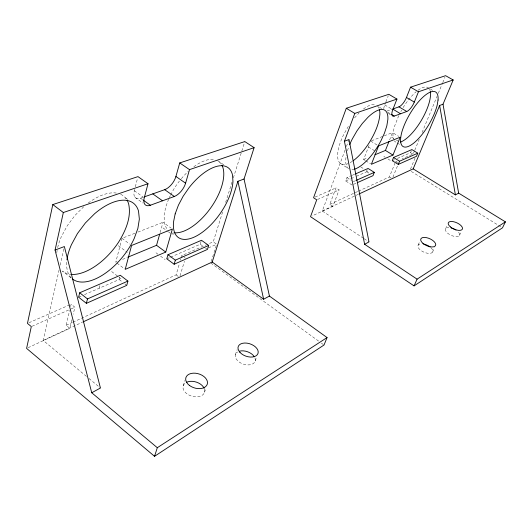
<?xml version="1.0" encoding="UTF-8"?>
<svg xmlns="http://www.w3.org/2000/svg" width="532" height="532" viewBox="0 0 532 532"><rect width="100%" height="100%" fill="white"/><g stroke="black" fill="none" stroke-linecap="round" stroke-linejoin="round"><path stroke-width="0.4" stroke-dasharray="2.66 2" d="M86.437 376.383L43.185 340.407L59.265 269.172M60.176 265.135L64.186 247.353M71.893 319.739L69.825 328.33L66.114 325.311L69.645 310.469M70.576 306.558L71.135 304.211L74.906 307.23L73.21 314.266M99.245 288.211L99.976 285.318M134.895 233.269L121.974 238.323L115.776 262.203L117.286 261.578M142.516 199.613L140.554 198.203A12.848 6.736 -53.4 0 1 134.317 190.729L135.128 187.597M135.328 186.812L137.562 178.193M84.515 294.622L119.175 279.533L120.305 275.27M160.125 232.597L163.025 222.276L171.051 228.062M72.891 322.206L176.099 274.838L179.543 263.287M180.461 260.208L180.92 258.672M181.153 257.9L181.838 255.593L213.232 241.807L222.928 211.024M180.035 275.875L184.438 261.252M170.592 257.156L200.251 244.248L201.475 240.284M225.661 202.34L232.125 181.824M233.368 177.874L241.575 151.833M241.821 151.041L244.806 141.572M211.237 261.398L216.677 244.268L213.232 241.807M183.254 385.693L184.95 380.473M204.514 392.33L205.771 388.619M235.37 354.684L237.132 349.69M168.611 199.168L165.685 207.134L164.129 215.147L164.268 222.024A42.666 20.575 -54.5 0 0 167.547 229.432M255.22 360.962L256.524 357.411M363.489 238.276L322.292 211.005L345.275 149.552M346.425 146.473L349.019 139.544M332.892 206.29L329.827 204.281L336.005 187.882L339.11 189.891L332.892 206.29L312.018 215.972M352.031 185.01L345.694 180.947L346.984 177.562L351.552 175.587M365.045 160.345L363.642 159.467L369.261 144.923M383.798 108.734A9.29 3.478 -59.4 0 1 384.729 104.917L385.607 102.649M385.906 101.891L388.247 95.826M356.36 176.305L366.794 171.756L367.831 169.123M389.57 140.022L392.523 132.581L398.781 136.372M358.482 191.128L389.404 176.937L394.957 163.238M392.902 177.216L398.488 163.517M397.384 158.443L410.591 152.697L411.868 149.585M414.468 150.908L413.198 153.981L402.185 158.815M414.787 150.144L419.236 139.397M422.089 132.488L437.025 96.405M438.295 93.339L442.424 83.358M442.744 82.593L444.965 77.22M410.485 169.096L415.12 157.944M418.132 245.139L419.701 241.561M432.602 252.062L434.531 247.772M445.597 228.833L447.472 224.697M398.734 115.637L394.279 126.995L393.148 132.515A31.647 11.112 -59.3 0 0 393.494 139.131M459.475 235.403L461.384 231.274M169.243 197.744L170.346 195.643M170.719 194.945L173.532 189.592A42.666 20.575 -54.5 0 1 179.377 181.113M400.869 111.574L401.613 110.244M348.347 126.39L344.098 133.771A34.241 13.187 -58.5 0 0 348.174 163.603M354.518 117.905L359.147 112.857M83.763 206.695L75.112 215.28L67.205 225.814L61.233 236.92A48.385 25.609 -50.7 0 0 57.636 247.752M43.185 340.407L82.247 322.292M322.292 211.005L358.342 194.286M28.09 347.695L69.825 328.33M66.114 325.311L72.139 322.552M329.827 204.281L357.73 191.473M32.06 326.262L70.397 309.232M71.148 308.899L74.906 307.23M208.478 247.905L216.677 244.268M317.471 199.5L339.11 189.891M353.534 184.345L356.526 183.008M353.341 181.625L355.589 180.634M28.967 322.738L69.632 304.876M315.05 197.086L336.005 187.882M395.575 161.721L397.045 161.076M78.623 297.182L81.569 295.898M166.789 258.811L169.828 257.488M345.694 180.947L350.262 178.958M351.027 178.626L354.837 176.963M392.25 160.684L394.451 159.726M352.317 175.261L354.598 174.277M122.573 259.39L127.101 257.508M363.642 159.467L367.399 157.911M137.941 232.078L163.025 222.276M371.496 140.8L383.512 136.106M384.264 135.813L392.523 132.581M140.554 198.203L143.613 197.119M386.997 111.068L391.971 109.313M430.514 89.19L432.616 90.393M384.729 104.917L391.439 108.914M381.71 108.595L377.647 106.167A34.241 13.187 -58.5 0 1 379.196 108.794M387.615 112.112L390.934 114.094M388.373 113.456L391.033 115.052M391.532 137.11L393.607 138.367M396.373 140.049L399.14 141.731M397.231 142.962L400.636 145.037M410.591 152.697L413.211 154.3M370.744 141.093L377.274 145.116M396.154 162.08L397.903 163.158M411.269 171.444L501.104 226.945M383.845 156.428L385.208 157.273M387.941 158.962L391.353 161.07M368.417 146.952L374.927 150.982M365.75 160.784L370.664 163.863M389.404 176.937L391.126 178.014M360.769 166.928L363.569 168.691M366.368 170.453L367.765 171.337M366.794 171.756L368.862 173.06M340.5 163.51L348.473 168.571A34.367 12.934 -58.5 0 1 346.345 155.224M346.984 177.562L351.433 180.401M364.174 238.728L368.975 241.914M223.779 164.814L217.728 160.75A42.666 20.575 -54.5 0 1 221.232 164.016M134.317 190.729L143.593 197.372M135.015 197.345L143.015 203.091M200.251 244.248L204.827 247.533M205.485 248.005L206.788 248.943M125.406 197.818L128.059 199.739M172.016 232.91L173.984 234.333M163.018 227.915L167.666 231.28M168.331 231.766L172.321 234.652M210.745 262.954L318.661 341.138M321.341 343.08L323.35 344.537M181.838 255.593L183.607 256.883M184.192 257.308L185.369 258.173M155.996 252.78L157.957 254.223M160.564 256.158L165.133 259.53M176.099 274.838L178.413 276.56M121.974 238.323L129.655 244.042M118.31 245.678L127.241 252.381M117.033 263.16L124.588 268.893M111.634 271.539L118.516 276.813M119.141 277.292L121.017 278.735M119.175 279.533L122.34 281.96M124.867 283.895L126.762 285.352M71.009 277.81L62.404 271.041A48.385 25.609 -50.7 0 0 70.005 274.273M88.984 378.498L100.428 388.021M352.423 161.256A34.241 13.187 -58.5 0 1 349.544 162.972M363.416 109.06A34.241 13.187 -58.5 0 1 375.924 104.997M429.517 89.27A31.647 11.112 -59.3 0 1 430.109 90.726M395.868 142.13A31.647 11.112 -59.3 0 1 394.365 140.867M403.11 107.597A31.647 11.112 -59.3 0 1 416.21 91.71M418.039 90.254A31.647 11.112 -59.3 0 1 428.692 88.166M354.538 169.136A34.367 12.934 -58.5 0 1 351.778 169.582M347.476 150.742A34.367 12.934 -58.5 0 1 348.779 146.905M431.113 247.872A8.033 3.837 23.9 0 1 429.809 253.392A8.033 3.837 23.9 0 1 419.05 248.79A8.033 3.837 23.9 0 1 421.67 243.836M458.624 232.278A7.681 3.491 24.3 0 1 456.23 236.62A7.681 3.491 24.3 0 1 446.401 231.972A7.681 3.491 24.3 0 1 448.862 227.656M120.651 194.293A48.385 25.609 -50.7 0 1 126.742 199.626M56.811 252.806A48.385 25.609 -50.7 0 1 57.137 250.313M88.212 203.031A48.385 25.609 -50.7 0 1 116.894 193.143M181.359 178.666A42.666 20.575 -54.5 0 1 188.395 171.264M193.814 166.762A42.666 20.575 -54.5 0 1 215.121 159.72M71.162 277.771A48.631 25.197 -50.9 0 1 66.866 260.64M204.448 389.045A11.139 7.401 16.7 0 1 191.553 396.114A11.139 7.401 16.7 0 1 185.262 383.053M254.968 357.996A10.414 6.53 19.2 0 1 243.151 364.054A10.414 6.53 19.2 0 1 237.585 351.971"/><path stroke-width="0.8" d="M254.116 147.657L189.505 169.628L185.595 183.188A12.529 6.271 -54.4 0 1 174.343 196.474L150.37 205.239A12.908 6.623 -53.5 0 1 144.258 197.851L148.016 183.733L137.974 176.624L52.801 204.574L27.458 323.396L31.308 326.595L26.6 348.387L154.539 456.316L324.021 345.022L327.06 337.574L269.425 296.078L244.042 179.005L254.116 147.657L244.806 141.572L179.73 162.925L175.912 176.471A12.469 6.377 -54.3 0 1 164.681 189.671L144.378 196.853M154.539 456.316L157.306 447.711L91.73 392.756L55.062 250.047L63.341 212.527L148.016 183.733M79.687 292.78L78.623 297.182L86.384 303.34L126.762 285.352L127.913 281.089L120.305 275.27L79.687 292.78L87.474 298.931L127.913 281.089M86.384 303.34L87.474 298.931M127.86 257.195L156.548 245.305L159.673 234.186M165.751 252.068L172.388 229.026L131.577 245.478L125.213 269.372L165.751 252.068L156.548 245.305M167.972 254.722L166.789 258.811L174.15 264.244L207.447 249.415L208.684 245.452L201.475 240.284L167.972 254.722L175.354 260.155L208.684 245.452M174.15 264.244L175.354 260.155M82.999 321.946L212.215 262.037L237.91 181.312L244.042 179.005M453.178 79.966L418.465 91.77L414.315 102.071A9.144 3.272 -59.5 0 1 406.787 111.494L394.252 116.076A9.323 3.411 -59.4 0 1 392.782 109.712L396.945 99.085L388.832 94.31L346.292 108.269L313.554 197.744L316.72 199.833L310.522 216.664L414.069 285.89L502.507 227.816L505.4 221.857L458.644 193.129L443.016 104.212L453.178 79.966L445.603 75.684L410.551 87.181L406.468 97.476A9.117 3.332 -59.6 0 1 398.94 106.846L392.676 109.06L400.583 113.762M505.4 221.857L417.088 279.154L364.62 244.288L344.43 141.266L354.784 113.422L396.945 99.085M355.363 173.944L368.084 168.464L374.309 172.375L372.998 175.673L357.278 182.675M374.914 154.792L385.434 150.436L388.978 141.505M392.982 155.078L400.17 137.216L378.578 145.914L371.369 164.302L392.982 155.078L385.434 150.436M393.534 157.492L392.25 160.684L398.282 164.408L416.496 156.302L417.793 153.183L411.868 149.585L393.534 157.492L399.585 161.223L417.793 153.183M398.282 164.408L399.585 161.223M359.093 193.941L413.171 168.87L439.632 105.482L443.016 104.212M414.069 285.89L417.088 279.154M157.306 447.711L327.06 337.574M91.73 392.756L100.428 388.021L64.372 246.549L55.062 250.047M212.215 262.037L263.626 299.23L269.425 296.078M364.62 244.288L368.975 241.914L349.019 139.544L344.43 141.266M413.171 168.87L455.405 194.892L458.644 193.129M356.334 180.301L374.309 172.375M410.551 87.181L418.465 91.77M406.468 97.476L414.315 102.071M398.94 106.846L406.787 111.494M391.599 114.493L394.252 116.076M346.292 108.269L354.784 113.422M179.73 162.925L189.505 169.628M175.912 176.471L185.595 183.188M164.681 189.671L174.343 196.474M152.784 193.881L162.526 200.797M143.175 200.079L150.37 205.239M52.801 204.574L63.341 212.527M237.91 181.312L263.626 299.23M439.632 105.482L455.405 194.892M354.538 169.136A34.367 12.934 -58.5 0 0 380.998 140.701L384.47 133.106L386.811 125.891L387.855 119.534A34.367 12.934 -58.5 0 0 367.951 117.306L362.299 123.51L356.965 130.879L352.344 138.879A34.367 12.934 -58.5 0 0 349.63 144.757M379.449 109.625A34.241 13.187 -58.5 0 1 379.848 114.726C378.851 125.08 374.196 134.629 368.789 143.367A34.241 13.187 -58.5 0 1 353.162 160.744M430.308 91.57A31.647 11.112 -59.3 0 1 421.477 120.159A31.647 11.112 -59.3 0 1 400.549 142.051M423.479 244.028A8.033 3.837 23.9 0 1 430.195 247.067M451.163 227.989A7.681 3.491 24.3 0 1 455.964 230.03M72.239 278.775A48.631 25.197 -50.9 0 0 134.177 238.549L137.861 228.467L139.357 219.131L138.526 211.131A48.631 25.197 -50.9 0 0 94.576 213.758L85.359 222.981L77.426 233.581L71.394 244.733A48.631 25.197 -50.9 0 0 66.966 259.815M127.135 200.291A48.385 25.609 -50.7 0 1 128.658 203.975C131.53 217.269 125.678 230.416 118.955 241.581A48.385 25.609 -50.7 0 1 70.749 274.359M221.97 165.259A42.666 20.575 -54.5 0 1 210.679 207.965A42.666 20.575 -54.5 0 1 173.984 232.69M186.539 382.295A11.139 7.401 16.7 0 1 204.188 388.373M239.52 351.18A10.414 6.53 19.2 0 1 254.356 356.779M438.042 100.049L437.191 105.123A31.754 10.893 -59.2 0 1 412.899 143.746A31.754 10.893 -59.2 0 1 401.966 131.623C404.779 122.38 409.454 113.815 415.106 106.014A31.754 10.893 -59.2 0 1 438.042 100.049M175.168 213.891L173.545 221.904A42.866 20.223 -54.6 0 0 200.797 233.355A42.866 20.223 -54.6 0 0 232.956 181.452L232.531 175.181A42.866 20.223 -54.6 0 0 188.98 187.783L183.108 196.308L178.413 205.186L175.168 213.891M450.431 226.938A7.707 3.458 24.2 0 0 462.335 229.206A7.707 3.458 24.2 0 0 453.311 221.664A7.707 3.458 24.2 0 0 450.431 226.938M422.907 243.33A8.066 3.804 23.9 0 0 435.502 245.631A8.066 3.804 23.9 0 0 426.245 237.605A8.066 3.804 23.9 0 0 422.907 243.33M239.912 352.317A10.467 6.484 19.2 0 0 257.335 354.684A10.467 6.484 19.2 0 0 247.041 343.153A10.467 6.484 19.2 0 0 239.912 352.317M189.339 385.348A11.199 7.362 16.8 0 0 207.287 384.177A11.199 7.362 16.8 0 0 193.123 373.178A11.199 7.362 16.8 0 0 189.339 385.348"/></g></svg>
